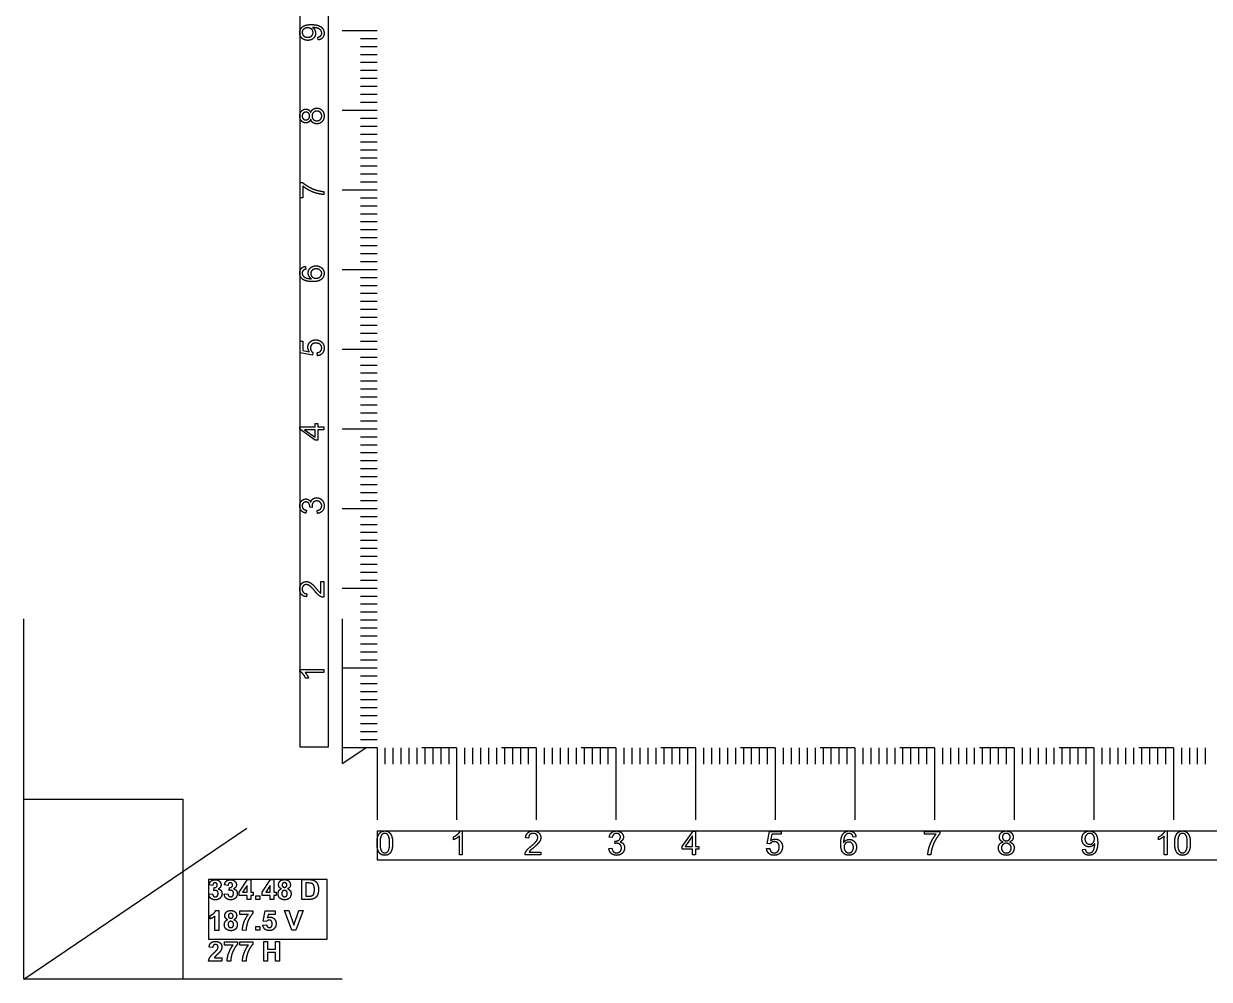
# Model space of a CAD drawing. Header units: millimetres. Extents: x -350 to 350, y -210 to 240.
# Drawn here: x -350 to -201.1, y 0 to 120 of the extents above; entities that cross this region are included whole.
import ezdxf

# ---------------------------------------------------------------- set-up
doc = ezdxf.new("R2010")
doc.units = ezdxf.units.MM
doc.layers.get('0').update_dxf_attribs({"linetype": 'CONTINUOUS'})

msp = doc.modelspace()

# ---------------------------------------------------------------- linework, layer by layer
for p, q in [((-313.02, 117.93), (-313.06, 118.28)), ((-305.64, 119.07), (-310, 119.07)), ((-305.64, 119.07), (-307.71, 119.07)), ((-305.64, 118.07), (-307.71, 118.07)), ((-305.64, 117.07), (-307.71, 117.07)), ((-305.64, 116.07), (-307.71, 116.07)), ((-305.64, 115.07), (-307.71, 115.07)), ((-305.64, 114.07), (-307.71, 114.07)), ((-305.64, 113.07), (-307.71, 113.07)), ((-305.64, 112.07), (-307.71, 112.07)), ((-305.64, 111.07), (-307.71, 111.07)), ((-305.64, 109.07), (-310, 109.07)), ((-305.64, 110.07), (-307.71, 110.07)), ((-305.64, 109.07), (-307.71, 109.07)), ((-305.64, 108.07), (-307.71, 108.07)), ((-305.64, 107.07), (-307.71, 107.07)), ((-305.64, 106.07), (-307.71, 106.07)), ((-305.64, 105.07), (-307.71, 105.07)), ((-305.64, 104.07), (-307.71, 104.07)), ((-305.64, 103.07), (-307.71, 103.07)), ((-305.64, 102.07), (-307.71, 102.07)), ((-315.29, 98.1), (-315.29, 100.04)), ((-315.29, 100.04), (-315.01, 100.04)), ((-305.64, 101.07), (-307.71, 101.07)), ((-305.64, 100.07), (-307.71, 100.07)), ((-314.94, 99.57), (-314.94, 98.1)), ((-312.33, 98.9), (-312.33, 98.52)), ((-305.64, 99.07), (-310, 99.07)), ((-305.64, 99.07), (-307.71, 99.07)), ((-314.94, 98.1), (-315.29, 98.1)), ((-305.64, 98.07), (-307.71, 98.07)), ((-305.64, 97.07), (-307.71, 97.07)), ((-305.64, 96.07), (-307.71, 96.07)), ((-305.64, 95.07), (-307.71, 95.07)), ((-305.64, 94.07), (-307.71, 94.07)), ((-305.64, 93.07), (-307.71, 93.07)), ((-305.64, 92.07), (-307.71, 92.07)), ((-305.64, 91.07), (-307.71, 91.07)), ((-314.6, 89.5), (-314.57, 89.14)), ((-305.64, 90.07), (-307.71, 90.07)), ((-305.64, 89.07), (-310, 89.07)), ((-305.64, 89.07), (-307.71, 89.07)), ((-305.64, 88.07), (-307.71, 88.07)), ((-305.64, 87.07), (-307.71, 87.07)), ((-305.64, 86.07), (-307.71, 86.07)), ((-305.64, 85.07), (-307.71, 85.07)), ((-305.64, 84.07), (-307.71, 84.07)), ((-305.64, 83.07), (-307.71, 83.07)), ((-305.64, 82.07), (-307.71, 82.07)), ((-305.64, 81.07), (-307.71, 81.07)), ((-315.29, 78.63), (-315.29, 80.12)), ((-315.29, 80.12), (-314.94, 80.12)), ((-314.94, 80.12), (-314.94, 78.93)), ((-314.94, 78.93), (-314.13, 78.77)), ((-305.64, 79.07), (-310, 79.07)), ((-305.64, 80.07), (-307.71, 80.07)), ((-305.64, 79.07), (-307.71, 79.07)), ((-313.75, 78.34), (-315.29, 78.63)), ((-313.7, 78.69), (-313.75, 78.34)), ((-313.12, 78.28), (-313.15, 78.66)), ((-305.64, 78.07), (-307.71, 78.07)), ((-305.64, 77.07), (-307.71, 77.07)), ((-305.64, 76.07), (-307.71, 76.07)), ((-305.64, 75.07), (-307.71, 75.07)), ((-305.64, 74.07), (-307.71, 74.07)), ((-305.64, 73.07), (-307.71, 73.07)), ((-305.64, 72.07), (-307.71, 72.07)), ((-305.64, 71.07), (-307.71, 71.07)), ((-305.64, 70.07), (-307.71, 70.07)), ((-315.33, 69.04), (-315.33, 69.34)), ((-315.33, 69.34), (-313.39, 69.34)), ((-313.39, 67.67), (-315.33, 69.04)), ((-313.39, 68.98), (-314.74, 68.98)), ((-314.74, 68.98), (-313.39, 68.04)), ((-313.39, 69.34), (-313.39, 69.75)), ((-313.39, 69.75), (-313.05, 69.75)), ((-313.39, 68.04), (-313.39, 68.98)), ((-313.05, 69.75), (-313.05, 69.34)), ((-313.05, 69.34), (-312.33, 69.34)), ((-312.33, 68.98), (-313.05, 68.98)), ((-313.05, 68.98), (-313.05, 67.67)), ((-312.33, 69.34), (-312.33, 68.98)), ((-305.64, 69.07), (-310, 69.07)), ((-305.64, 69.07), (-307.71, 69.07)), ((-313.05, 67.67), (-313.39, 67.67)), ((-305.64, 68.07), (-307.71, 68.07)), ((-305.64, 67.07), (-307.71, 67.07)), ((-305.64, 66.07), (-307.71, 66.07)), ((-305.64, 65.07), (-307.71, 65.07)), ((-305.64, 64.07), (-307.71, 64.07)), ((-305.64, 63.07), (-307.71, 63.07)), ((-305.64, 62.07), (-307.71, 62.07)), ((-305.64, 61.07), (-307.71, 61.07)), ((-305.64, 60.07), (-307.71, 60.07)), ((-314.5, 58.88), (-314.57, 58.52)), ((-313.75, 59.21), (-314.07, 59.25)), ((-313.12, 58.48), (-313.17, 58.85)), ((-305.64, 59.07), (-310, 59.07)), ((-305.64, 59.07), (-307.71, 59.07)), ((-305.64, 58.07), (-307.71, 58.07)), ((-305.64, 57.07), (-307.71, 57.07)), ((-305.64, 56.07), (-307.71, 56.07)), ((-305.64, 55.07), (-307.71, 55.07)), ((-305.64, 54.07), (-307.71, 54.07)), ((-305.64, 53.07), (-307.71, 53.07)), ((-305.64, 52.07), (-307.71, 52.07)), ((-305.64, 51.07), (-307.71, 51.07)), ((-312.68, 49.93), (-312.33, 49.93)), ((-312.68, 48.46), (-312.68, 49.93)), ((-312.33, 49.93), (-312.33, 47.95)), ((-305.64, 50.07), (-307.71, 50.07)), ((-314.44, 48.4), (-314.48, 48.02)), ((-305.64, 49.07), (-310, 49.07)), ((-305.64, 49.07), (-307.71, 49.07)), ((-305.64, 48.07), (-307.71, 48.07)), ((-305.64, 47.07), (-307.71, 47.07)), ((-350, 0), (-350, 45.26)), ((-310, 45.26), (-310, 27.08)), ((-305.64, 46.07), (-307.71, 46.07)), ((-305.64, 45.07), (-307.71, 45.07)), ((-305.64, 44.07), (-307.71, 44.07)), ((-305.64, 43.07), (-307.71, 43.07)), ((-305.64, 42.07), (-307.71, 42.07)), ((-305.64, 41.07), (-307.71, 41.07)), ((-315.34, 38.66), (-315.34, 38.9)), ((-315.34, 38.9), (-312.33, 38.9)), ((-312.33, 38.9), (-312.33, 38.53)), ((-305.64, 39.07), (-310, 39.07)), ((-305.64, 40.07), (-307.71, 40.07)), ((-305.64, 39.07), (-307.71, 39.07)), ((-312.33, 38.53), (-314.68, 38.53)), ((-314.23, 37.8), (-314.59, 37.8)), ((-305.64, 38.07), (-307.71, 38.07)), ((-305.64, 37.07), (-307.71, 37.07)), ((-305.64, 36.07), (-307.71, 36.07)), ((-305.64, 35.07), (-307.71, 35.07)), ((-305.64, 34.07), (-307.71, 34.07)), ((-305.64, 33.07), (-307.71, 33.07)), ((-305.64, 32.07), (-307.71, 32.07)), ((-305.64, 31.07), (-307.71, 31.07)), ((-305.64, 30.07), (-307.71, 30.07)), ((-305.64, 29.07), (-310, 29.07)), ((-310, 27.08), (-307.06, 29.07)), ((-305.64, 29.07), (-307.71, 29.07)), ((-305.64, 29.07), (-305.64, 20)), ((-305.64, 29.07), (-305.64, 27)), ((-304.64, 29.07), (-304.64, 27)), ((-303.64, 29.07), (-303.64, 27)), ((-302.64, 29.07), (-302.64, 27)), ((-301.64, 29.07), (-301.64, 27)), ((-300.64, 29.07), (-300.64, 27)), ((-295.64, 29.07), (-300, 29.07)), ((-299.64, 29.07), (-299.64, 27)), ((-298.64, 29.07), (-298.64, 27)), ((-297.64, 29.07), (-297.64, 27)), ((-296.64, 29.07), (-296.64, 27)), ((-295.64, 29.07), (-295.64, 20)), ((-295.64, 29.07), (-295.64, 27)), ((-294.64, 29.07), (-294.64, 27)), ((-293.64, 29.07), (-293.64, 27)), ((-292.64, 29.07), (-292.64, 27)), ((-291.64, 29.07), (-291.64, 27)), ((-290.64, 29.07), (-290.64, 27)), ((-285.64, 29.07), (-290, 29.07)), ((-289.64, 29.07), (-289.64, 27)), ((-288.64, 29.07), (-288.64, 27)), ((-287.64, 29.07), (-287.64, 27)), ((-286.64, 29.07), (-286.64, 27)), ((-285.64, 29.07), (-285.64, 20)), ((-285.64, 29.07), (-285.64, 27)), ((-284.64, 29.07), (-284.64, 27)), ((-283.64, 29.07), (-283.64, 27)), ((-282.64, 29.07), (-282.64, 27)), ((-281.64, 29.07), (-281.64, 27)), ((-280.64, 29.07), (-280.64, 27)), ((-275.64, 29.07), (-280, 29.07)), ((-279.64, 29.07), (-279.64, 27)), ((-278.64, 29.07), (-278.64, 27)), ((-277.64, 29.07), (-277.64, 27)), ((-276.64, 29.07), (-276.64, 27)), ((-275.64, 29.07), (-275.64, 20)), ((-275.64, 29.07), (-275.64, 27)), ((-274.64, 29.07), (-274.64, 27)), ((-273.64, 29.07), (-273.64, 27)), ((-272.64, 29.07), (-272.64, 27)), ((-271.64, 29.07), (-271.64, 27)), ((-270.64, 29.07), (-270.64, 27)), ((-265.64, 29.07), (-270, 29.07)), ((-269.64, 29.07), (-269.64, 27)), ((-268.64, 29.07), (-268.64, 27)), ((-267.64, 29.07), (-267.64, 27)), ((-266.64, 29.07), (-266.64, 27)), ((-265.64, 29.07), (-265.64, 20)), ((-265.64, 29.07), (-265.64, 27)), ((-264.64, 29.07), (-264.64, 27)), ((-263.64, 29.07), (-263.64, 27)), ((-262.64, 29.07), (-262.64, 27)), ((-261.64, 29.07), (-261.64, 27)), ((-260.64, 29.07), (-260.64, 27)), ((-255.64, 29.07), (-260, 29.07)), ((-259.64, 29.07), (-259.64, 27)), ((-258.64, 29.07), (-258.64, 27)), ((-257.64, 29.07), (-257.64, 27)), ((-256.64, 29.07), (-256.64, 27)), ((-255.64, 29.07), (-255.64, 20)), ((-255.64, 29.07), (-255.64, 27)), ((-254.64, 29.07), (-254.64, 27)), ((-253.64, 29.07), (-253.64, 27)), ((-252.64, 29.07), (-252.64, 27)), ((-251.64, 29.07), (-251.64, 27)), ((-250.64, 29.07), (-250.64, 27)), ((-245.64, 29.07), (-250, 29.07)), ((-249.64, 29.07), (-249.64, 27)), ((-248.64, 29.07), (-248.64, 27)), ((-247.64, 29.07), (-247.64, 27)), ((-246.64, 29.07), (-246.64, 27)), ((-245.64, 29.07), (-245.64, 20)), ((-245.64, 29.07), (-245.64, 27)), ((-244.64, 29.07), (-244.64, 27)), ((-243.64, 29.07), (-243.64, 27)), ((-242.64, 29.07), (-242.64, 27)), ((-241.64, 29.07), (-241.64, 27)), ((-240.64, 29.07), (-240.64, 27)), ((-235.64, 29.07), (-240, 29.07)), ((-239.64, 29.07), (-239.64, 27)), ((-238.64, 29.07), (-238.64, 27)), ((-237.64, 29.07), (-237.64, 27)), ((-236.64, 29.07), (-236.64, 27)), ((-235.64, 29.07), (-235.64, 20)), ((-235.64, 29.07), (-235.64, 27)), ((-234.64, 29.07), (-234.64, 27)), ((-233.64, 29.07), (-233.64, 27)), ((-232.64, 29.07), (-232.64, 27)), ((-231.64, 29.07), (-231.64, 27)), ((-230.64, 29.07), (-230.64, 27)), ((-225.64, 29.07), (-230, 29.07)), ((-229.64, 29.07), (-229.64, 27)), ((-228.64, 29.07), (-228.64, 27)), ((-227.64, 29.07), (-227.64, 27)), ((-226.64, 29.07), (-226.64, 27)), ((-225.64, 29.07), (-225.64, 20)), ((-225.64, 29.07), (-225.64, 27)), ((-224.64, 29.07), (-224.64, 27)), ((-223.64, 29.07), (-223.64, 27)), ((-222.64, 29.07), (-222.64, 27)), ((-221.64, 29.07), (-221.64, 27)), ((-220.64, 29.07), (-220.64, 27)), ((-215.64, 29.07), (-220, 29.07)), ((-219.64, 29.07), (-219.64, 27)), ((-218.64, 29.07), (-218.64, 27)), ((-217.64, 29.07), (-217.64, 27)), ((-216.64, 29.07), (-216.64, 27)), ((-215.64, 29.07), (-215.64, 20)), ((-215.64, 29.07), (-215.64, 27)), ((-214.64, 29.07), (-214.64, 27)), ((-213.64, 29.07), (-213.64, 27)), ((-212.64, 29.07), (-212.64, 27)), ((-211.64, 29.07), (-211.64, 27)), ((-210.64, 29.07), (-210.64, 27)), ((-205.64, 29.07), (-210, 29.07)), ((-209.64, 29.07), (-209.64, 27)), ((-208.64, 29.07), (-208.64, 27)), ((-207.64, 29.07), (-207.64, 27)), ((-206.64, 29.07), (-206.64, 27)), ((-205.64, 29.07), (-205.64, 20)), ((-205.64, 29.07), (-205.64, 27)), ((-204.64, 29.07), (-204.64, 27)), ((-203.64, 29.07), (-203.64, 27)), ((-202.64, 29.07), (-202.64, 27)), ((-201.64, 29.07), (-201.64, 27)), ((-350, 22.63), (-330, 22.63)), ((-330, 22.63), (-330, 0)), ((-350, 0), (-321.97, 18.97)), ((-296.04, 17.52), (-296.04, 17.87)), ((-295.3, 15.61), (-295.3, 17.96)), ((-295.17, 18.62), (-294.93, 18.62)), ((-294.93, 18.62), (-294.93, 15.61)), ((-267.33, 16.67), (-265.96, 18.61)), ((-266.02, 18.02), (-266.96, 16.67)), ((-266.02, 16.67), (-266.02, 18.02)), ((-265.96, 18.61), (-265.66, 18.61)), ((-265.66, 18.61), (-265.66, 16.67)), ((-256.66, 17.03), (-256.37, 18.57)), ((-256.37, 18.57), (-254.88, 18.57)), ((-256.07, 18.22), (-256.23, 17.41)), ((-254.88, 18.22), (-256.07, 18.22)), ((-254.88, 18.57), (-254.88, 18.22)), ((-245.5, 17.88), (-245.86, 17.85)), ((-236.9, 18.22), (-236.9, 18.57)), ((-236.9, 18.57), (-234.96, 18.57)), ((-235.43, 18.22), (-236.9, 18.22)), ((-234.96, 18.57), (-234.96, 18.29)), ((-207.53, 17.52), (-207.53, 17.87)), ((-206.79, 15.61), (-206.79, 17.96)), ((-206.66, 18.62), (-206.42, 18.62)), ((-206.42, 18.62), (-206.42, 15.61)), ((-286.6, 17.72), (-286.98, 17.76)), ((-276.52, 16.4), (-276.15, 16.45)), ((-276.12, 17.78), (-276.48, 17.85)), ((-275.79, 17.03), (-275.75, 17.36)), ((-267.33, 16.33), (-267.33, 16.67)), ((-266.96, 16.67), (-266.02, 16.67)), ((-265.66, 16.67), (-265.25, 16.67)), ((-265.25, 16.67), (-265.25, 16.33)), ((-256.72, 16.4), (-256.34, 16.43)), ((-256.31, 16.99), (-256.66, 17.03)), ((-294.93, 15.61), (-295.3, 15.61)), ((-285.07, 15.61), (-287.05, 15.61)), ((-286.54, 15.97), (-285.07, 15.97)), ((-285.07, 15.97), (-285.07, 15.61)), ((-266.02, 16.33), (-267.33, 16.33)), ((-266.02, 15.61), (-266.02, 16.33)), ((-265.66, 15.61), (-266.02, 15.61)), ((-265.25, 16.33), (-265.66, 16.33)), ((-265.66, 16.33), (-265.66, 15.61)), ((-236.1, 15.61), (-236.48, 15.61)), ((-217.07, 16.31), (-216.72, 16.34)), ((-206.42, 15.61), (-206.79, 15.61)), ((-350, 0), (-330, 13.54)), ((-322.96, 10.93), (-321.89, 12.51)), ((-321.89, 12.51), (-321.49, 12.51)), ((-321.49, 12.51), (-321.49, 10.93)), ((-320.07, 10.93), (-319, 12.51)), ((-319, 12.51), (-318.6, 12.51)), ((-318.6, 12.51), (-318.59, 10.94)), ((-315.06, 12.5), (-314.15, 12.51)), ((-315.06, 10.02), (-315.06, 12.5)), ((-314.56, 12.09), (-314.56, 10.44)), ((-314.34, 12.09), (-314.56, 12.09)), ((-326.75, 10.67), (-326.29, 10.72)), ((-326.28, 11.78), (-326.72, 11.85)), ((-326.14, 11.13), (-326.09, 11.52)), ((-324.82, 10.67), (-324.36, 10.73)), ((-324.35, 11.78), (-324.79, 11.85)), ((-324.21, 11.13), (-324.16, 11.52)), ((-322.96, 10.51), (-322.96, 10.93)), ((-321.95, 10.51), (-322.96, 10.51)), ((-321.95, 11.78), (-322.52, 10.93)), ((-322.52, 10.93), (-321.95, 10.93)), ((-321.95, 10.93), (-321.95, 11.78)), ((-321.95, 10.02), (-321.95, 10.51)), ((-321.49, 10.93), (-321.18, 10.93)), ((-321.18, 10.52), (-321.49, 10.52)), ((-321.49, 10.52), (-321.49, 10.02)), ((-321.18, 10.93), (-321.18, 10.52)), ((-320.85, 10.02), (-320.85, 10.49)), ((-320.85, 10.49), (-320.37, 10.49)), ((-320.37, 10.49), (-320.37, 10.02)), ((-320.07, 10.52), (-320.07, 10.93)), ((-319.05, 10.52), (-320.07, 10.52)), ((-319.06, 11.78), (-319.62, 10.94)), ((-319.62, 10.94), (-319.05, 10.94)), ((-319.05, 10.94), (-319.06, 11.78)), ((-319.05, 10.02), (-319.05, 10.52)), ((-318.59, 10.94), (-318.29, 10.94)), ((-318.29, 10.52), (-318.59, 10.52)), ((-318.59, 10.52), (-318.59, 10.02)), ((-318.29, 10.94), (-318.29, 10.52)), ((-314.56, 10.44), (-314.19, 10.44)), ((-321.49, 10.02), (-321.95, 10.02)), ((-320.37, 10.02), (-320.85, 10.02)), ((-318.59, 10.02), (-319.05, 10.02)), ((-314.12, 10.03), (-315.06, 10.02)), ((-326.6, 7.57), (-326.6, 8)), ((-325.99, 6.14), (-325.99, 7.93)), ((-325.9, 8.63), (-325.52, 8.63)), ((-325.52, 8.63), (-325.51, 6.14)), ((-322.88, 8.15), (-322.88, 8.59)), ((-322.88, 8.59), (-321.25, 8.59)), ((-321.79, 8.15), (-322.88, 8.15)), ((-321.25, 8.59), (-321.25, 8.25)), ((-319.92, 7.3), (-319.68, 8.59)), ((-319.68, 8.59), (-318.42, 8.6)), ((-319.31, 8.15), (-319.39, 7.73)), ((-318.42, 8.15), (-319.31, 8.15)), ((-318.42, 8.6), (-318.42, 8.15)), ((-316.35, 6.15), (-317.24, 8.63)), ((-317.24, 8.63), (-316.7, 8.63)), ((-316.7, 8.63), (-316.07, 6.8)), ((-316.07, 6.8), (-315.46, 8.63)), ((-314.93, 8.63), (-315.82, 6.15)), ((-315.46, 8.63), (-314.93, 8.63)), ((-325.51, 6.14), (-325.99, 6.14)), ((-322.08, 6.15), (-322.54, 6.14)), ((-320.84, 6.15), (-320.84, 6.62)), ((-320.84, 6.62), (-320.37, 6.62)), ((-320.37, 6.15), (-320.84, 6.15)), ((-320.37, 6.62), (-320.37, 6.15)), ((-319.97, 6.79), (-319.5, 6.84)), ((-319.53, 7.25), (-319.92, 7.3)), ((-315.82, 6.15), (-316.35, 6.15)), ((-324.8, 4.28), (-324.8, 4.72)), ((-324.8, 4.72), (-323.17, 4.72)), ((-323.17, 4.72), (-323.17, 4.37)), ((-322.87, 4.28), (-322.87, 4.72)), ((-322.87, 4.72), (-321.25, 4.72)), ((-321.25, 4.72), (-321.24, 4.38)), ((-319.87, 2.28), (-319.87, 4.76)), ((-319.87, 4.76), (-319.37, 4.76)), ((-319.37, 4.76), (-319.37, 3.78)), ((-318.39, 3.78), (-318.39, 4.76)), ((-318.39, 4.76), (-317.89, 4.76)), ((-317.89, 4.76), (-317.89, 2.28)), ((-326.26, 3.98), (-326.73, 4.02)), ((-323.72, 4.28), (-324.8, 4.28)), ((-321.79, 4.28), (-322.87, 4.28)), ((-319.37, 3.78), (-318.39, 3.78)), ((-318.39, 3.36), (-319.37, 3.36)), ((-319.37, 3.36), (-319.37, 2.28)), ((-318.39, 2.28), (-318.39, 3.36)), ((-325.12, 2.27), (-326.78, 2.27)), ((-326.06, 2.71), (-325.12, 2.71)), ((-325.12, 2.71), (-325.12, 2.27)), ((-324, 2.27), (-324.46, 2.27)), ((-322.08, 2.28), (-322.53, 2.27)), ((-319.37, 2.28), (-319.87, 2.28)), ((-317.89, 2.28), (-318.39, 2.28)), ((-310, 0), (-350, 0))]:
    msp.add_line(p, q)
for points in [[(-311.72, 29.19), (-311.72, 239.83), (-315.33, 239.83), (-315.33, 29.19)], [(-305.64, 15), (-95, 15), (-95, 18.61), (-305.64, 18.61)], [(-326.78, 5.02), (-311.89, 5.04), (-311.9, 12.53), (-326.78, 12.51)]]:
    msp.add_lwpolyline(points, close=True)
for points in [[(-315.34, 118.82), (-315.34, 119.11), (-315.19, 119.35)], [(-315.19, 119.35), (-315.03, 119.59), (-314.74, 119.72)], [(-314.85, 119.27), (-315.04, 119.1), (-315.04, 118.86)], [(-314.35, 119.44), (-314.67, 119.44), (-314.85, 119.27)], [(-314.74, 119.72), (-314.44, 119.85), (-313.89, 119.85)], [(-313.85, 119.27), (-314.03, 119.44), (-314.35, 119.44)], [(-313.89, 119.85), (-313.32, 119.85), (-312.98, 119.72)], [(-313.67, 118.85), (-313.67, 119.11), (-313.85, 119.27)], [(-313.67, 119.48), (-313.69, 119.48), (-313.74, 119.48)], [(-313.74, 119.48), (-313.57, 119.37), (-313.46, 119.18)], [(-313.22, 119.42), (-313.44, 119.48), (-313.67, 119.48)], [(-313.46, 119.18), (-313.35, 118.98), (-313.35, 118.76)], [(-312.87, 119.29), (-313, 119.37), (-313.22, 119.42)], [(-312.98, 119.72), (-312.64, 119.6), (-312.46, 119.35)], [(-312.66, 119.08), (-312.74, 119.21), (-312.87, 119.29)], [(-312.46, 119.35), (-312.28, 119.1), (-312.28, 118.77)], [(-315.06, 118.14), (-315.34, 118.41), (-315.34, 118.82)], [(-314.33, 117.87), (-314.79, 117.87), (-315.06, 118.14)], [(-315.04, 118.86), (-315.04, 118.62), (-314.84, 118.43)], [(-314.84, 118.43), (-314.64, 118.25), (-314.32, 118.25)], [(-313.62, 118.13), (-313.89, 117.87), (-314.33, 117.87)], [(-314.32, 118.25), (-314.03, 118.25), (-313.85, 118.43)], [(-313.85, 118.43), (-313.67, 118.6), (-313.67, 118.85)], [(-313.35, 118.76), (-313.35, 118.39), (-313.62, 118.13)], [(-313.06, 118.28), (-312.81, 118.33), (-312.69, 118.45)], [(-312.47, 118.2), (-312.67, 117.97), (-313.02, 117.93)], [(-312.69, 118.45), (-312.58, 118.58), (-312.58, 118.78)], [(-312.58, 118.78), (-312.58, 118.95), (-312.66, 119.08)], [(-312.28, 118.77), (-312.28, 118.42), (-312.47, 118.2)], [(-315.34, 108.37), (-315.34, 108.76), (-315.11, 109)], [(-315.11, 109), (-314.89, 109.24), (-314.56, 109.24)], [(-314.9, 108.72), (-315.04, 108.58), (-315.04, 108.37)], [(-314.56, 108.86), (-314.76, 108.86), (-314.9, 108.72)], [(-314.56, 109.24), (-314.35, 109.24), (-314.2, 109.13)], [(-314.23, 108.73), (-314.37, 108.86), (-314.56, 108.86)], [(-314.1, 108.38), (-314.1, 108.59), (-314.23, 108.73)], [(-314.2, 109.13), (-314.04, 109.02), (-313.96, 108.8)], [(-313.96, 108.8), (-313.87, 109.08), (-313.67, 109.22)], [(-313.62, 108.81), (-313.8, 108.63), (-313.8, 108.37)], [(-313.67, 109.22), (-313.47, 109.36), (-313.19, 109.36)], [(-313.18, 108.99), (-313.45, 108.99), (-313.62, 108.81)], [(-313.19, 109.36), (-312.8, 109.36), (-312.54, 109.09)], [(-312.75, 108.82), (-312.92, 108.99), (-313.18, 108.99)], [(-312.58, 108.38), (-312.58, 108.64), (-312.75, 108.82)], [(-312.54, 109.09), (-312.28, 108.82), (-312.28, 108.38)], [(-315.12, 107.74), (-315.34, 107.98), (-315.34, 108.37)], [(-314.57, 107.51), (-314.9, 107.51), (-315.12, 107.74)], [(-315.04, 108.37), (-315.04, 108.16), (-314.91, 108.02)], [(-314.91, 108.02), (-314.77, 107.89), (-314.58, 107.89)], [(-314.58, 107.89), (-314.37, 107.89), (-314.23, 108.02)], [(-314.2, 107.62), (-314.35, 107.51), (-314.57, 107.51)], [(-314.23, 108.02), (-314.1, 108.16), (-314.1, 108.38)], [(-313.96, 107.96), (-314.04, 107.73), (-314.2, 107.62)], [(-313.69, 107.54), (-313.89, 107.68), (-313.96, 107.96)], [(-313.8, 108.37), (-313.8, 108.11), (-313.63, 107.94)], [(-313.2, 107.39), (-313.49, 107.39), (-313.69, 107.54)], [(-313.63, 107.94), (-313.45, 107.77), (-313.2, 107.77)], [(-313.2, 107.77), (-313.04, 107.77), (-312.89, 107.84)], [(-312.54, 107.66), (-312.81, 107.39), (-313.2, 107.39)], [(-312.89, 107.84), (-312.74, 107.92), (-312.66, 108.06)], [(-312.66, 108.06), (-312.58, 108.21), (-312.58, 108.38)], [(-312.28, 108.38), (-312.28, 107.93), (-312.54, 107.66)], [(-315.01, 100.04), (-314.7, 99.75), (-314.19, 99.47)], [(-314.15, 99.04), (-314.62, 99.29), (-314.94, 99.57)], [(-314.19, 99.47), (-313.69, 99.19), (-313.16, 99.04)], [(-313.19, 98.66), (-313.69, 98.79), (-314.15, 99.04)], [(-312.33, 98.52), (-312.68, 98.53), (-313.19, 98.66)], [(-313.16, 99.04), (-312.78, 98.93), (-312.33, 98.9)], [(-315.14, 89.23), (-314.95, 89.46), (-314.6, 89.5)], [(-314.01, 89.3), (-313.73, 89.56), (-313.3, 89.56)], [(-313.3, 89.56), (-313.02, 89.56), (-312.78, 89.44)], [(-312.78, 89.44), (-312.54, 89.31), (-312.41, 89.1)], [(-315.34, 88.65), (-315.34, 89.01), (-315.14, 89.23)], [(-315, 87.9), (-315.34, 88.18), (-315.34, 88.65)], [(-314.88, 89), (-315.04, 88.85), (-315.04, 88.63)], [(-315.04, 88.63), (-315.04, 88.45), (-314.94, 88.32)], [(-313.73, 87.58), (-314.6, 87.58), (-315, 87.9)], [(-314.94, 88.32), (-314.81, 88.15), (-314.57, 88.05)], [(-314.57, 89.14), (-314.78, 89.09), (-314.88, 89)], [(-314.57, 88.05), (-314.33, 87.95), (-313.88, 87.94)], [(-314.28, 88.67), (-314.28, 89.04), (-314.01, 89.3)], [(-314.18, 88.27), (-314.28, 88.46), (-314.28, 88.67)], [(-313.88, 87.94), (-314.08, 88.08), (-314.18, 88.27)], [(-313.77, 89.02), (-313.95, 88.85), (-313.95, 88.6)], [(-313.95, 88.6), (-313.95, 88.35), (-313.77, 88.17)], [(-313.28, 89.18), (-313.59, 89.18), (-313.77, 89.02)], [(-313.77, 88.17), (-313.59, 88), (-313.3, 88)], [(-312.62, 87.87), (-312.96, 87.58), (-313.73, 87.58)], [(-313.3, 88), (-313.11, 88), (-312.94, 88.08)], [(-312.77, 89.01), (-312.96, 89.18), (-313.28, 89.18)], [(-312.94, 88.08), (-312.76, 88.16), (-312.67, 88.31)], [(-312.58, 88.61), (-312.58, 88.85), (-312.77, 89.01)], [(-312.67, 88.31), (-312.58, 88.45), (-312.58, 88.61)], [(-312.28, 88.62), (-312.28, 88.16), (-312.62, 87.87)], [(-312.41, 89.1), (-312.28, 88.89), (-312.28, 88.62)], [(-314.32, 79.33), (-314.32, 79.72), (-314.05, 80)], [(-314.13, 78.77), (-314.32, 79.04), (-314.32, 79.33)], [(-314.05, 80), (-313.78, 80.27), (-313.35, 80.27)], [(-313.81, 79.7), (-313.99, 79.52), (-313.99, 79.23)], [(-313.99, 79.23), (-313.99, 79.06), (-313.91, 78.91)], [(-313.91, 78.91), (-313.83, 78.77), (-313.7, 78.69)], [(-313.31, 79.87), (-313.63, 79.87), (-313.81, 79.7)], [(-313.35, 80.27), (-312.94, 80.27), (-312.64, 80.03)], [(-312.78, 79.69), (-312.98, 79.87), (-313.31, 79.87)], [(-312.58, 79.24), (-312.58, 79.51), (-312.78, 79.69)], [(-312.72, 78.86), (-312.58, 79.02), (-312.58, 79.24)], [(-312.64, 80.03), (-312.28, 79.74), (-312.28, 79.24)], [(-312.28, 79.24), (-312.28, 78.83), (-312.51, 78.57)], [(-313.15, 78.66), (-312.87, 78.71), (-312.72, 78.86)], [(-312.51, 78.57), (-312.74, 78.31), (-313.12, 78.28)], [(-315.34, 59.42), (-315.34, 59.66), (-315.24, 59.87)], [(-315.24, 59.87), (-315.13, 60.08), (-314.95, 60.19)], [(-314.91, 59.78), (-315.04, 59.64), (-315.04, 59.43)], [(-314.95, 60.19), (-314.77, 60.3), (-314.56, 60.3)], [(-314.57, 59.92), (-314.77, 59.92), (-314.91, 59.78)], [(-314.19, 59.73), (-314.32, 59.92), (-314.57, 59.92)], [(-314.56, 60.3), (-314.37, 60.3), (-314.21, 60.19)], [(-314.21, 60.19), (-314.05, 60.09), (-313.96, 59.88)], [(-314.07, 59.31), (-314.07, 59.54), (-314.19, 59.73)], [(-313.96, 59.88), (-313.89, 60.15), (-313.7, 60.3)], [(-313.63, 59.89), (-313.79, 59.72), (-313.79, 59.47)], [(-313.7, 60.3), (-313.51, 60.44), (-313.22, 60.44)], [(-313.21, 60.05), (-313.46, 60.05), (-313.63, 59.89)], [(-313.22, 60.44), (-312.82, 60.44), (-312.55, 60.16)], [(-312.76, 59.87), (-312.94, 60.05), (-313.21, 60.05)], [(-312.58, 59.44), (-312.58, 59.69), (-312.76, 59.87)], [(-312.55, 60.16), (-312.28, 59.87), (-312.28, 59.43)], [(-315.14, 58.82), (-315.34, 59.06), (-315.34, 59.42)], [(-314.57, 58.52), (-314.94, 58.58), (-315.14, 58.82)], [(-315.04, 59.43), (-315.04, 59.21), (-314.91, 59.07)], [(-314.91, 59.07), (-314.77, 58.93), (-314.5, 58.88)], [(-314.07, 59.25), (-314.07, 59.28), (-314.07, 59.31)], [(-313.79, 59.47), (-313.79, 59.36), (-313.75, 59.21)], [(-313.17, 58.85), (-312.86, 58.91), (-312.72, 59.06)], [(-312.51, 58.78), (-312.75, 58.52), (-313.12, 58.48)], [(-312.72, 59.06), (-312.58, 59.22), (-312.58, 59.44)], [(-312.28, 59.43), (-312.28, 59.04), (-312.51, 58.78)], [(-315.34, 48.99), (-315.34, 49.42), (-315.1, 49.68)], [(-315.1, 49.68), (-314.86, 49.93), (-314.51, 49.93)], [(-314.89, 49.39), (-315.04, 49.24), (-315.04, 48.98)], [(-314.52, 49.55), (-314.74, 49.55), (-314.89, 49.39)], [(-314.08, 49.38), (-314.31, 49.55), (-314.52, 49.55)], [(-314.51, 49.93), (-314.33, 49.93), (-314.16, 49.85)], [(-314.16, 49.85), (-313.98, 49.78), (-313.79, 49.61)], [(-313.44, 48.72), (-313.84, 49.21), (-314.08, 49.38)], [(-313.79, 49.61), (-313.6, 49.44), (-313.26, 49.04)], [(-315.12, 48.31), (-315.34, 48.56), (-315.34, 48.99)], [(-314.48, 48.02), (-314.9, 48.06), (-315.12, 48.31)], [(-315.04, 48.98), (-315.04, 48.72), (-314.88, 48.56)], [(-314.88, 48.56), (-314.72, 48.4), (-314.44, 48.4)], [(-312.99, 48.23), (-313.18, 48.4), (-313.44, 48.72)], [(-313.26, 49.04), (-312.98, 48.71), (-312.88, 48.62)], [(-312.59, 47.99), (-312.79, 48.07), (-312.99, 48.23)], [(-312.88, 48.62), (-312.78, 48.52), (-312.68, 48.46)], [(-312.33, 47.95), (-312.46, 47.94), (-312.59, 47.99)], [(-314.94, 38.34), (-315.15, 38.57), (-315.34, 38.66)], [(-314.59, 37.8), (-314.74, 38.11), (-314.94, 38.34)], [(-314.68, 38.53), (-314.55, 38.4), (-314.42, 38.18)], [(-314.42, 38.18), (-314.3, 37.97), (-314.23, 37.8)], [(-305.64, 17.09), (-305.64, 17.62), (-305.53, 17.95)], [(-305.53, 17.95), (-305.42, 18.27), (-305.2, 18.45)], [(-305.07, 18.1), (-305.26, 17.83), (-305.26, 17.09)], [(-305.2, 18.45), (-304.99, 18.62), (-304.66, 18.62)], [(-304.66, 18.32), (-304.92, 18.32), (-305.07, 18.1)], [(-304.66, 18.62), (-304.42, 18.62), (-304.24, 18.53)], [(-304.23, 18.08), (-304.41, 18.32), (-304.66, 18.32)], [(-304.24, 18.53), (-304.05, 18.43), (-303.94, 18.25)], [(-304.06, 17.09), (-304.06, 17.83), (-304.23, 18.08)], [(-303.94, 18.25), (-303.82, 18.06), (-303.75, 17.8)], [(-296.04, 17.87), (-295.73, 18.02), (-295.5, 18.22)], [(-295.3, 17.96), (-295.44, 17.83), (-295.65, 17.71)], [(-295.5, 18.22), (-295.27, 18.43), (-295.17, 18.62)], [(-286.98, 17.76), (-286.94, 18.18), (-286.69, 18.4)], [(-286.69, 18.4), (-286.44, 18.62), (-286.01, 18.62)], [(-286.44, 18.16), (-286.6, 18), (-286.6, 17.72)], [(-286.02, 18.32), (-286.28, 18.32), (-286.44, 18.16)], [(-285.61, 18.17), (-285.76, 18.32), (-286.02, 18.32)], [(-286.01, 18.62), (-285.58, 18.62), (-285.32, 18.38)], [(-285.45, 17.8), (-285.45, 18.02), (-285.61, 18.17)], [(-285.32, 18.38), (-285.07, 18.15), (-285.07, 17.79)], [(-276.48, 17.85), (-276.42, 18.22), (-276.18, 18.42)], [(-276.18, 18.42), (-275.94, 18.62), (-275.58, 18.62)], [(-275.93, 18.19), (-276.07, 18.05), (-276.12, 17.78)], [(-275.57, 18.32), (-275.79, 18.32), (-275.93, 18.19)], [(-275.58, 18.62), (-275.34, 18.62), (-275.13, 18.52)], [(-275.22, 18.19), (-275.36, 18.32), (-275.57, 18.32)], [(-275.08, 17.85), (-275.08, 18.06), (-275.22, 18.19)], [(-275.13, 18.52), (-274.92, 18.41), (-274.81, 18.23)], [(-274.81, 18.23), (-274.7, 18.05), (-274.7, 17.84)], [(-247.42, 17.02), (-247.42, 17.89), (-247.1, 18.28)], [(-247.1, 18.28), (-246.82, 18.62), (-246.35, 18.62)], [(-246.68, 18.22), (-246.85, 18.1), (-246.95, 17.85)], [(-246.37, 18.32), (-246.55, 18.32), (-246.68, 18.22)], [(-246, 18.16), (-246.15, 18.32), (-246.37, 18.32)], [(-246.35, 18.62), (-245.99, 18.62), (-245.77, 18.43)], [(-245.86, 17.85), (-245.91, 18.07), (-246, 18.16)], [(-245.77, 18.43), (-245.54, 18.23), (-245.5, 17.88)], [(-235.96, 17.43), (-235.71, 17.9), (-235.43, 18.22)], [(-234.96, 18.29), (-235.24, 17.98), (-235.53, 17.48)], [(-227.49, 17.85), (-227.49, 18.18), (-227.26, 18.4)], [(-227.26, 18.4), (-227.02, 18.62), (-226.63, 18.62)], [(-226.98, 18.19), (-227.11, 18.05), (-227.11, 17.86)], [(-226.63, 18.32), (-226.84, 18.32), (-226.98, 18.19)], [(-226.63, 18.62), (-226.24, 18.62), (-226, 18.4)], [(-226.28, 18.18), (-226.42, 18.32), (-226.63, 18.32)], [(-226.14, 17.84), (-226.14, 18.05), (-226.28, 18.18)], [(-226, 18.4), (-225.76, 18.17), (-225.76, 17.84)], [(-217.13, 17.61), (-217.13, 18.07), (-216.86, 18.35)], [(-216.86, 18.35), (-216.59, 18.62), (-216.18, 18.62)], [(-216.57, 18.12), (-216.75, 17.92), (-216.75, 17.6)], [(-216.14, 18.32), (-216.38, 18.32), (-216.57, 18.12)], [(-216.18, 18.62), (-215.89, 18.62), (-215.65, 18.47)], [(-215.73, 18.13), (-215.9, 18.32), (-216.14, 18.32)], [(-215.56, 17.63), (-215.56, 17.95), (-215.73, 18.13)], [(-215.65, 18.47), (-215.41, 18.31), (-215.28, 18.02)], [(-215.28, 18.02), (-215.15, 17.73), (-215.15, 17.17)], [(-207.53, 17.87), (-207.22, 18.02), (-206.99, 18.22)], [(-206.79, 17.96), (-206.92, 17.83), (-207.14, 17.71)], [(-206.99, 18.22), (-206.76, 18.43), (-206.66, 18.62)], [(-205.48, 17.09), (-205.48, 17.62), (-205.37, 17.95)], [(-205.37, 17.95), (-205.26, 18.27), (-205.04, 18.45)], [(-204.91, 18.1), (-205.1, 17.83), (-205.1, 17.09)], [(-205.04, 18.45), (-204.83, 18.62), (-204.5, 18.62)], [(-204.5, 18.32), (-204.76, 18.32), (-204.91, 18.1)], [(-204.5, 18.62), (-204.26, 18.62), (-204.08, 18.53)], [(-204.07, 18.08), (-204.25, 18.32), (-204.5, 18.32)], [(-204.08, 18.53), (-203.89, 18.43), (-203.78, 18.25)], [(-203.9, 17.09), (-203.9, 17.83), (-204.07, 18.08)], [(-203.78, 18.25), (-203.66, 18.06), (-203.59, 17.8)], [(-305.34, 15.87), (-305.64, 16.25), (-305.64, 17.09)], [(-305.26, 17.09), (-305.26, 16.35), (-305.09, 16.11)], [(-304.23, 16.11), (-304.06, 16.35), (-304.06, 17.09)], [(-303.68, 17.09), (-303.68, 16.56), (-303.79, 16.24)], [(-303.75, 17.8), (-303.68, 17.54), (-303.68, 17.09)], [(-295.65, 17.71), (-295.87, 17.58), (-296.04, 17.52)], [(-286.77, 16.27), (-286.6, 16.46), (-286.28, 16.72)], [(-285.96, 16.54), (-286.29, 16.26), (-286.38, 16.17)], [(-286.28, 16.72), (-285.79, 17.12), (-285.62, 17.36)], [(-285.39, 17.07), (-285.56, 16.88), (-285.96, 16.54)], [(-285.62, 17.36), (-285.45, 17.59), (-285.45, 17.8)], [(-285.15, 17.44), (-285.22, 17.26), (-285.39, 17.07)], [(-285.07, 17.79), (-285.07, 17.61), (-285.15, 17.44)], [(-276.22, 15.79), (-276.48, 16.03), (-276.52, 16.4)], [(-276.15, 16.45), (-276.09, 16.14), (-275.94, 16)], [(-275.53, 17.07), (-275.64, 17.07), (-275.79, 17.03)], [(-275.75, 17.36), (-275.72, 17.35), (-275.69, 17.35)], [(-275.69, 17.35), (-275.46, 17.35), (-275.27, 17.47)], [(-275.11, 16.91), (-275.28, 17.07), (-275.53, 17.07)], [(-275.27, 17.47), (-275.08, 17.6), (-275.08, 17.85)], [(-275.13, 16.04), (-274.95, 16.22), (-274.95, 16.49)], [(-274.81, 17.49), (-274.91, 17.33), (-275.12, 17.24)], [(-275.12, 17.24), (-274.85, 17.18), (-274.7, 16.98)], [(-274.95, 16.49), (-274.95, 16.74), (-275.11, 16.91)], [(-274.56, 16.5), (-274.56, 16.11), (-274.84, 15.83)], [(-274.7, 17.84), (-274.7, 17.65), (-274.81, 17.49)], [(-274.7, 16.98), (-274.56, 16.79), (-274.56, 16.5)], [(-256.43, 15.79), (-256.69, 16.02), (-256.72, 16.4)], [(-256.34, 16.43), (-256.29, 16.15), (-256.14, 16.01)], [(-256.09, 17.19), (-256.23, 17.11), (-256.31, 16.99)], [(-256.23, 17.41), (-255.96, 17.6), (-255.67, 17.6)], [(-255.77, 17.28), (-255.94, 17.28), (-256.09, 17.19)], [(-255.3, 17.09), (-255.48, 17.28), (-255.77, 17.28)], [(-255.67, 17.6), (-255.27, 17.6), (-255, 17.33)], [(-255.31, 16.06), (-255.13, 16.26), (-255.13, 16.6)], [(-255.13, 16.6), (-255.13, 16.91), (-255.3, 17.09)], [(-255, 17.33), (-254.73, 17.06), (-254.73, 16.63)], [(-254.73, 16.63), (-254.73, 16.22), (-254.97, 15.92)], [(-247.13, 15.9), (-247.42, 16.24), (-247.42, 17.02)], [(-246.95, 17.85), (-247.05, 17.61), (-247.06, 17.16)], [(-247.06, 17.16), (-246.92, 17.36), (-246.73, 17.46)], [(-246.83, 17.05), (-247, 16.87), (-247, 16.58)], [(-247, 16.58), (-247, 16.39), (-246.92, 16.22)], [(-246.4, 17.23), (-246.65, 17.23), (-246.83, 17.05)], [(-246.73, 17.46), (-246.54, 17.56), (-246.33, 17.56)], [(-245.98, 17.05), (-246.15, 17.23), (-246.4, 17.23)], [(-246.33, 17.56), (-245.96, 17.56), (-245.7, 17.29)], [(-245.99, 16.05), (-245.82, 16.24), (-245.82, 16.56)], [(-245.82, 16.56), (-245.82, 16.87), (-245.98, 17.05)], [(-245.7, 17.29), (-245.44, 17.02), (-245.44, 16.59)], [(-245.44, 16.59), (-245.44, 16.3), (-245.56, 16.06)], [(-236.48, 15.61), (-236.47, 15.97), (-236.34, 16.47)], [(-236.34, 16.47), (-236.21, 16.97), (-235.96, 17.43)], [(-235.96, 16.44), (-236.07, 16.06), (-236.1, 15.61)], [(-235.53, 17.48), (-235.81, 16.97), (-235.96, 16.44)], [(-227.61, 16.48), (-227.61, 16.77), (-227.46, 16.97)], [(-227.34, 15.82), (-227.61, 16.09), (-227.61, 16.48)], [(-227.38, 17.48), (-227.49, 17.63), (-227.49, 17.85)], [(-227.46, 16.97), (-227.32, 17.17), (-227.04, 17.24)], [(-227.04, 17.24), (-227.27, 17.32), (-227.38, 17.48)], [(-227.06, 16.91), (-227.23, 16.74), (-227.23, 16.48)], [(-227.23, 16.48), (-227.23, 16.32), (-227.16, 16.17)], [(-227.11, 17.86), (-227.11, 17.65), (-226.98, 17.52)], [(-226.63, 17.08), (-226.89, 17.08), (-227.06, 16.91)], [(-226.98, 17.52), (-226.84, 17.38), (-226.62, 17.38)], [(-226.19, 16.91), (-226.37, 17.08), (-226.63, 17.08)], [(-226.62, 17.38), (-226.41, 17.38), (-226.27, 17.51)], [(-226.27, 17.51), (-226.14, 17.65), (-226.14, 17.84)], [(-225.87, 17.48), (-225.98, 17.32), (-226.2, 17.24)], [(-226.2, 17.24), (-225.92, 17.15), (-225.78, 16.95)], [(-226.01, 16.47), (-226.01, 16.73), (-226.19, 16.91)], [(-226.18, 16.03), (-226.01, 16.2), (-226.01, 16.47)], [(-225.64, 16.47), (-225.64, 16.08), (-225.91, 15.82)], [(-225.76, 17.84), (-225.76, 17.63), (-225.87, 17.48)], [(-225.78, 16.95), (-225.64, 16.75), (-225.64, 16.47)], [(-216.87, 16.9), (-217.13, 17.17), (-217.13, 17.61)], [(-216.24, 16.63), (-216.61, 16.63), (-216.87, 16.9)], [(-216.75, 17.6), (-216.75, 17.31), (-216.57, 17.13)], [(-216.57, 17.13), (-216.4, 16.95), (-216.15, 16.95)], [(-215.82, 16.74), (-216.02, 16.63), (-216.24, 16.63)], [(-216.15, 16.95), (-215.89, 16.95), (-215.73, 17.13)], [(-215.52, 17.02), (-215.63, 16.85), (-215.82, 16.74)], [(-215.73, 17.13), (-215.56, 17.31), (-215.56, 17.63)], [(-215.71, 16.15), (-215.63, 16.28), (-215.58, 16.5)], [(-215.58, 16.5), (-215.52, 16.72), (-215.52, 16.95)], [(-215.52, 16.95), (-215.52, 16.97), (-215.52, 17.02)], [(-215.15, 17.17), (-215.15, 16.6), (-215.28, 16.26)], [(-207.14, 17.71), (-207.35, 17.58), (-207.53, 17.52)], [(-205.18, 15.87), (-205.48, 16.25), (-205.48, 17.09)], [(-205.1, 17.09), (-205.1, 16.35), (-204.93, 16.11)], [(-204.07, 16.11), (-203.9, 16.35), (-203.9, 17.09)], [(-203.52, 17.09), (-203.52, 16.56), (-203.63, 16.24)], [(-203.59, 17.8), (-203.52, 17.54), (-203.52, 17.09)], [(-304.66, 15.56), (-305.09, 15.56), (-305.34, 15.87)], [(-305.09, 16.11), (-304.91, 15.86), (-304.66, 15.86)], [(-304.66, 15.86), (-304.41, 15.86), (-304.23, 16.11)], [(-304.11, 15.74), (-304.33, 15.56), (-304.66, 15.56)], [(-303.79, 16.24), (-303.9, 15.91), (-304.11, 15.74)], [(-287.05, 15.61), (-287.06, 15.74), (-287.01, 15.87)], [(-287.01, 15.87), (-286.93, 16.07), (-286.77, 16.27)], [(-286.38, 16.17), (-286.48, 16.07), (-286.54, 15.97)], [(-275.57, 15.56), (-275.96, 15.56), (-276.22, 15.79)], [(-275.94, 16), (-275.78, 15.86), (-275.56, 15.86)], [(-274.84, 15.83), (-275.13, 15.56), (-275.57, 15.56)], [(-275.56, 15.86), (-275.3, 15.86), (-275.13, 16.04)], [(-255.76, 15.56), (-256.17, 15.56), (-256.43, 15.79)], [(-256.14, 16.01), (-255.98, 15.86), (-255.76, 15.86)], [(-255.76, 15.86), (-255.49, 15.86), (-255.31, 16.06)], [(-254.97, 15.92), (-255.26, 15.56), (-255.76, 15.56)], [(-246.38, 15.56), (-246.84, 15.56), (-247.13, 15.9)], [(-246.92, 16.22), (-246.84, 16.05), (-246.69, 15.95)], [(-246.69, 15.95), (-246.55, 15.86), (-246.39, 15.86)], [(-246.39, 15.86), (-246.15, 15.86), (-245.99, 16.05)], [(-245.9, 15.69), (-246.11, 15.56), (-246.38, 15.56)], [(-245.56, 16.06), (-245.69, 15.82), (-245.9, 15.69)], [(-226.62, 15.56), (-227.07, 15.56), (-227.34, 15.82)], [(-227.16, 16.17), (-227.08, 16.03), (-226.94, 15.94)], [(-226.94, 15.94), (-226.79, 15.86), (-226.62, 15.86)], [(-226.62, 15.86), (-226.36, 15.86), (-226.18, 16.03)], [(-225.91, 15.82), (-226.18, 15.56), (-226.62, 15.56)], [(-216.8, 15.76), (-217.03, 15.95), (-217.07, 16.31)], [(-216.23, 15.56), (-216.58, 15.56), (-216.8, 15.76)], [(-216.72, 16.34), (-216.67, 16.09), (-216.55, 15.98)], [(-216.55, 15.98), (-216.42, 15.86), (-216.22, 15.86)], [(-215.65, 15.74), (-215.9, 15.56), (-216.23, 15.56)], [(-216.22, 15.86), (-216.05, 15.86), (-215.92, 15.94)], [(-215.92, 15.94), (-215.79, 16.02), (-215.71, 16.15)], [(-215.28, 16.26), (-215.4, 15.92), (-215.65, 15.74)], [(-204.5, 15.56), (-204.93, 15.56), (-205.18, 15.87)], [(-204.93, 16.11), (-204.75, 15.86), (-204.5, 15.86)], [(-204.5, 15.86), (-204.25, 15.86), (-204.07, 16.11)], [(-203.95, 15.74), (-204.17, 15.56), (-204.5, 15.56)], [(-203.63, 16.24), (-203.74, 15.91), (-203.95, 15.74)], [(-326.72, 11.85), (-326.67, 12.08), (-326.58, 12.21)], [(-326.58, 12.21), (-326.49, 12.35), (-326.32, 12.42)], [(-326.32, 12.42), (-326.16, 12.5), (-325.95, 12.5)], [(-326.18, 12.02), (-326.26, 11.94), (-326.28, 11.78)], [(-325.97, 12.11), (-326.09, 12.11), (-326.18, 12.02)], [(-325.77, 12.04), (-325.84, 12.11), (-325.97, 12.11)], [(-325.95, 12.5), (-325.6, 12.5), (-325.39, 12.28)], [(-325.69, 11.84), (-325.69, 11.96), (-325.77, 12.04)], [(-325.39, 12.28), (-325.22, 12.1), (-325.22, 11.86)], [(-324.79, 11.85), (-324.74, 12.08), (-324.65, 12.21)], [(-324.65, 12.21), (-324.56, 12.35), (-324.4, 12.43)], [(-324.4, 12.43), (-324.23, 12.5), (-324.03, 12.5)], [(-324.25, 12.03), (-324.33, 11.94), (-324.35, 11.78)], [(-324.04, 12.11), (-324.16, 12.11), (-324.25, 12.03)], [(-323.84, 12.04), (-323.92, 12.11), (-324.04, 12.11)], [(-324.03, 12.5), (-323.68, 12.5), (-323.46, 12.28)], [(-323.77, 11.84), (-323.77, 11.96), (-323.84, 12.04)], [(-323.46, 12.28), (-323.29, 12.1), (-323.29, 11.87)], [(-318, 11.87), (-318, 12.15), (-317.81, 12.33)], [(-317.81, 12.33), (-317.62, 12.51), (-317.26, 12.51)], [(-317.47, 12.05), (-317.55, 11.97), (-317.55, 11.84)], [(-317.25, 12.13), (-317.39, 12.13), (-317.47, 12.05)], [(-317.26, 12.51), (-316.91, 12.51), (-316.71, 12.33)], [(-317.04, 12.05), (-317.12, 12.13), (-317.25, 12.13)], [(-316.96, 11.84), (-316.96, 11.97), (-317.04, 12.05)], [(-316.71, 12.33), (-316.52, 12.15), (-316.52, 11.87)], [(-313.93, 12.06), (-314.03, 12.09), (-314.34, 12.09)], [(-314.15, 12.51), (-313.84, 12.51), (-313.68, 12.46)], [(-313.7, 11.95), (-313.79, 12.03), (-313.93, 12.06)], [(-313.55, 11.71), (-313.6, 11.86), (-313.7, 11.95)], [(-313.68, 12.46), (-313.46, 12.39), (-313.3, 12.23)], [(-313.3, 12.23), (-313.15, 12.07), (-313.07, 11.83)], [(-326.49, 10.16), (-326.72, 10.35), (-326.75, 10.67)], [(-326.29, 10.72), (-326.27, 10.55), (-326.17, 10.45)], [(-326.17, 10.45), (-326.08, 10.36), (-325.94, 10.36)], [(-325.92, 11.16), (-326.02, 11.16), (-326.14, 11.13)], [(-326.09, 11.52), (-325.9, 11.51), (-325.8, 11.6)], [(-325.94, 10.36), (-325.79, 10.36), (-325.69, 10.47)], [(-325.69, 11.06), (-325.79, 11.16), (-325.92, 11.16)], [(-325.8, 11.6), (-325.69, 11.69), (-325.69, 11.84)], [(-325.59, 10.78), (-325.59, 10.95), (-325.69, 11.06)], [(-325.69, 10.47), (-325.59, 10.59), (-325.59, 10.78)], [(-325.22, 11.86), (-325.22, 11.54), (-325.57, 11.34)], [(-325.57, 11.34), (-325.36, 11.3), (-325.23, 11.14)], [(-325.1, 10.76), (-325.1, 10.43), (-325.34, 10.2)], [(-325.23, 11.14), (-325.1, 10.98), (-325.1, 10.76)], [(-324.57, 10.16), (-324.79, 10.36), (-324.82, 10.67)], [(-324.36, 10.73), (-324.34, 10.55), (-324.25, 10.46)], [(-324.25, 10.46), (-324.15, 10.36), (-324.01, 10.36)], [(-324, 11.17), (-324.09, 11.17), (-324.21, 11.13)], [(-324.16, 11.52), (-323.97, 11.51), (-323.87, 11.6)], [(-324.01, 10.36), (-323.86, 10.36), (-323.76, 10.48)], [(-323.76, 11.06), (-323.86, 11.17), (-324, 11.17)], [(-323.87, 11.6), (-323.77, 11.69), (-323.77, 11.84)], [(-323.66, 10.78), (-323.66, 10.96), (-323.76, 11.06)], [(-323.76, 10.48), (-323.66, 10.59), (-323.66, 10.78)], [(-323.29, 11.87), (-323.29, 11.54), (-323.65, 11.35)], [(-323.65, 11.35), (-323.43, 11.3), (-323.3, 11.14)], [(-323.18, 10.76), (-323.18, 10.43), (-323.41, 10.2)], [(-323.3, 11.14), (-323.18, 10.98), (-323.18, 10.76)], [(-318.06, 10.73), (-318.06, 10.93), (-317.97, 11.1)], [(-317.8, 10.15), (-318.06, 10.36), (-318.06, 10.73)], [(-317.92, 11.57), (-318, 11.71), (-318, 11.87)], [(-317.97, 11.1), (-317.87, 11.27), (-317.65, 11.36)], [(-317.65, 11.36), (-317.84, 11.44), (-317.92, 11.57)], [(-317.51, 11.04), (-317.6, 10.92), (-317.6, 10.78)], [(-317.6, 10.78), (-317.6, 10.58), (-317.5, 10.47)], [(-317.55, 11.84), (-317.55, 11.7), (-317.47, 11.62)], [(-317.25, 11.16), (-317.43, 11.16), (-317.51, 11.04)], [(-317.5, 10.47), (-317.39, 10.36), (-317.24, 10.36)], [(-317.47, 11.62), (-317.39, 11.54), (-317.26, 11.54)], [(-317.26, 11.54), (-317.12, 11.54), (-317.04, 11.62)], [(-317, 11.05), (-317.1, 11.16), (-317.25, 11.16)], [(-317.24, 10.36), (-317.1, 10.36), (-317, 10.47)], [(-317.04, 11.62), (-316.96, 11.7), (-316.96, 11.84)], [(-316.9, 10.77), (-316.9, 10.95), (-317, 11.05)], [(-317, 10.47), (-316.9, 10.57), (-316.9, 10.77)], [(-316.6, 11.57), (-316.69, 11.43), (-316.86, 11.36)], [(-316.86, 11.36), (-316.65, 11.28), (-316.54, 11.12)], [(-316.43, 10.75), (-316.43, 10.41), (-316.65, 10.19)], [(-316.52, 11.87), (-316.51, 11.7), (-316.6, 11.57)], [(-316.54, 11.12), (-316.43, 10.96), (-316.43, 10.75)], [(-314.19, 10.44), (-313.98, 10.44), (-313.88, 10.47)], [(-313.88, 10.47), (-313.76, 10.5), (-313.68, 10.57)], [(-313.68, 10.57), (-313.6, 10.64), (-313.55, 10.81)], [(-313.5, 11.26), (-313.5, 11.55), (-313.55, 11.71)], [(-313.55, 10.81), (-313.5, 10.98), (-313.5, 11.26)], [(-313.06, 10.72), (-313.15, 10.44), (-313.32, 10.28)], [(-313.07, 11.83), (-312.98, 11.59), (-312.98, 11.24)], [(-312.98, 11.24), (-312.98, 10.94), (-313.06, 10.72)], [(-325.94, 9.97), (-326.27, 9.97), (-326.49, 10.16)], [(-325.34, 10.2), (-325.58, 9.97), (-325.94, 9.97)], [(-324.01, 9.97), (-324.34, 9.97), (-324.57, 10.16)], [(-323.41, 10.2), (-323.65, 9.97), (-324.01, 9.97)], [(-317.23, 9.98), (-317.57, 9.98), (-317.8, 10.15)], [(-316.65, 10.19), (-316.87, 9.98), (-317.23, 9.98)], [(-313.68, 10.08), (-313.84, 10.03), (-314.12, 10.03)], [(-313.32, 10.28), (-313.45, 10.15), (-313.68, 10.08)], [(-326.6, 8), (-326.42, 8.06), (-326.2, 8.23)], [(-325.99, 7.93), (-326.25, 7.69), (-326.6, 7.57)], [(-326.2, 8.23), (-325.98, 8.4), (-325.9, 8.63)], [(-324.75, 7.99), (-324.75, 8.27), (-324.55, 8.45)], [(-324.66, 7.69), (-324.75, 7.83), (-324.75, 7.99)], [(-324.71, 7.22), (-324.61, 7.39), (-324.4, 7.48)], [(-324.4, 7.48), (-324.58, 7.56), (-324.66, 7.69)], [(-324.55, 8.45), (-324.36, 8.63), (-324, 8.63)], [(-324.22, 8.17), (-324.3, 8.09), (-324.3, 7.96)], [(-324.3, 7.96), (-324.3, 7.82), (-324.22, 7.74)], [(-324, 8.26), (-324.14, 8.26), (-324.22, 8.17)], [(-324.22, 7.74), (-324.14, 7.66), (-324, 7.66)], [(-324, 8.63), (-323.65, 8.63), (-323.45, 8.45)], [(-323.79, 8.18), (-323.87, 8.26), (-324, 8.26)], [(-324, 7.66), (-323.87, 7.66), (-323.79, 7.74)], [(-323.71, 7.96), (-323.71, 8.09), (-323.79, 8.18)], [(-323.79, 7.74), (-323.71, 7.82), (-323.71, 7.96)], [(-323.35, 7.69), (-323.44, 7.55), (-323.6, 7.48)], [(-323.6, 7.48), (-323.39, 7.4), (-323.29, 7.24)], [(-323.45, 8.45), (-323.26, 8.27), (-323.26, 7.99)], [(-323.26, 7.99), (-323.26, 7.82), (-323.35, 7.69)], [(-322.33, 7.19), (-322.13, 7.73), (-321.79, 8.15)], [(-321.66, 7.68), (-321.87, 7.31), (-321.97, 6.89)], [(-321.25, 8.25), (-321.45, 8.05), (-321.66, 7.68)], [(-319.39, 7.73), (-319.23, 7.81), (-319.06, 7.81)], [(-319.06, 7.81), (-318.75, 7.81), (-318.53, 7.58)], [(-318.53, 7.58), (-318.31, 7.35), (-318.31, 6.98)], [(-324.81, 6.85), (-324.81, 7.05), (-324.71, 7.22)], [(-324.54, 6.28), (-324.81, 6.48), (-324.81, 6.85)], [(-323.98, 6.1), (-324.32, 6.1), (-324.54, 6.28)], [(-324.26, 7.16), (-324.34, 7.04), (-324.34, 6.9)], [(-324.34, 6.9), (-324.34, 6.7), (-324.24, 6.59)], [(-324, 7.28), (-324.17, 7.28), (-324.26, 7.16)], [(-324.24, 6.59), (-324.14, 6.48), (-323.99, 6.48)], [(-323.75, 7.17), (-323.85, 7.28), (-324, 7.28)], [(-323.99, 6.48), (-323.84, 6.48), (-323.74, 6.59)], [(-323.4, 6.31), (-323.62, 6.1), (-323.98, 6.1)], [(-323.65, 6.89), (-323.65, 7.07), (-323.75, 7.17)], [(-323.74, 6.59), (-323.65, 6.69), (-323.65, 6.89)], [(-323.18, 6.87), (-323.18, 6.53), (-323.4, 6.31)], [(-323.29, 7.24), (-323.18, 7.08), (-323.18, 6.87)], [(-322.54, 6.14), (-322.53, 6.66), (-322.33, 7.19)], [(-321.97, 6.89), (-322.08, 6.47), (-322.08, 6.15)], [(-319.71, 6.29), (-319.93, 6.47), (-319.97, 6.79)], [(-319.15, 6.11), (-319.5, 6.11), (-319.71, 6.29)], [(-319.16, 7.43), (-319.37, 7.43), (-319.53, 7.25)], [(-319.5, 6.84), (-319.48, 6.67), (-319.38, 6.58)], [(-319.38, 6.58), (-319.28, 6.49), (-319.15, 6.49)], [(-318.9, 7.32), (-319, 7.43), (-319.16, 7.43)], [(-319.15, 6.49), (-319, 6.49), (-318.9, 6.61)], [(-318.48, 6.44), (-318.73, 6.11), (-319.15, 6.11)], [(-318.8, 6.97), (-318.8, 7.2), (-318.9, 7.32)], [(-318.9, 6.61), (-318.8, 6.73), (-318.8, 6.97)], [(-318.31, 6.98), (-318.31, 6.68), (-318.48, 6.44)], [(-326.73, 4.02), (-326.69, 4.42), (-326.47, 4.59)], [(-326.47, 4.59), (-326.24, 4.76), (-325.91, 4.76)], [(-325.91, 4.76), (-325.54, 4.76), (-325.33, 4.56)], [(-325.33, 4.56), (-325.12, 4.37), (-325.12, 4.07)], [(-326.62, 2.74), (-326.49, 2.97), (-326.09, 3.34)], [(-326.16, 4.28), (-326.24, 4.19), (-326.26, 3.98)], [(-325.92, 4.37), (-326.07, 4.37), (-326.16, 4.28)], [(-326.09, 3.34), (-325.77, 3.64), (-325.7, 3.75)], [(-325.68, 3.12), (-325.91, 2.91), (-325.97, 2.84)], [(-325.68, 4.28), (-325.77, 4.37), (-325.92, 4.37)], [(-325.7, 3.75), (-325.6, 3.89), (-325.6, 4.04)], [(-325.6, 4.04), (-325.6, 4.2), (-325.68, 4.28)], [(-325.37, 3.43), (-325.46, 3.32), (-325.68, 3.12)], [(-325.18, 3.75), (-325.24, 3.6), (-325.37, 3.43)], [(-325.12, 4.07), (-325.12, 3.9), (-325.18, 3.75)], [(-324.46, 2.27), (-324.45, 2.79), (-324.25, 3.32)], [(-324.25, 3.32), (-324.05, 3.86), (-323.72, 4.28)], [(-323.9, 3.02), (-324.01, 2.6), (-324, 2.27)], [(-323.58, 3.81), (-323.79, 3.43), (-323.9, 3.02)], [(-323.17, 4.37), (-323.37, 4.18), (-323.58, 3.81)], [(-322.53, 2.27), (-322.52, 2.79), (-322.32, 3.32)], [(-322.32, 3.32), (-322.12, 3.86), (-321.79, 4.28)], [(-321.97, 3.02), (-322.08, 2.6), (-322.08, 2.28)], [(-321.65, 3.81), (-321.86, 3.44), (-321.97, 3.02)], [(-321.24, 4.38), (-321.45, 4.18), (-321.65, 3.81)], [(-326.78, 2.27), (-326.76, 2.52), (-326.62, 2.74)], [(-325.97, 2.84), (-326.03, 2.78), (-326.06, 2.71)]]:
    msp.add_open_spline(points, degree=2)

doc.saveas('drawing.dxf')
